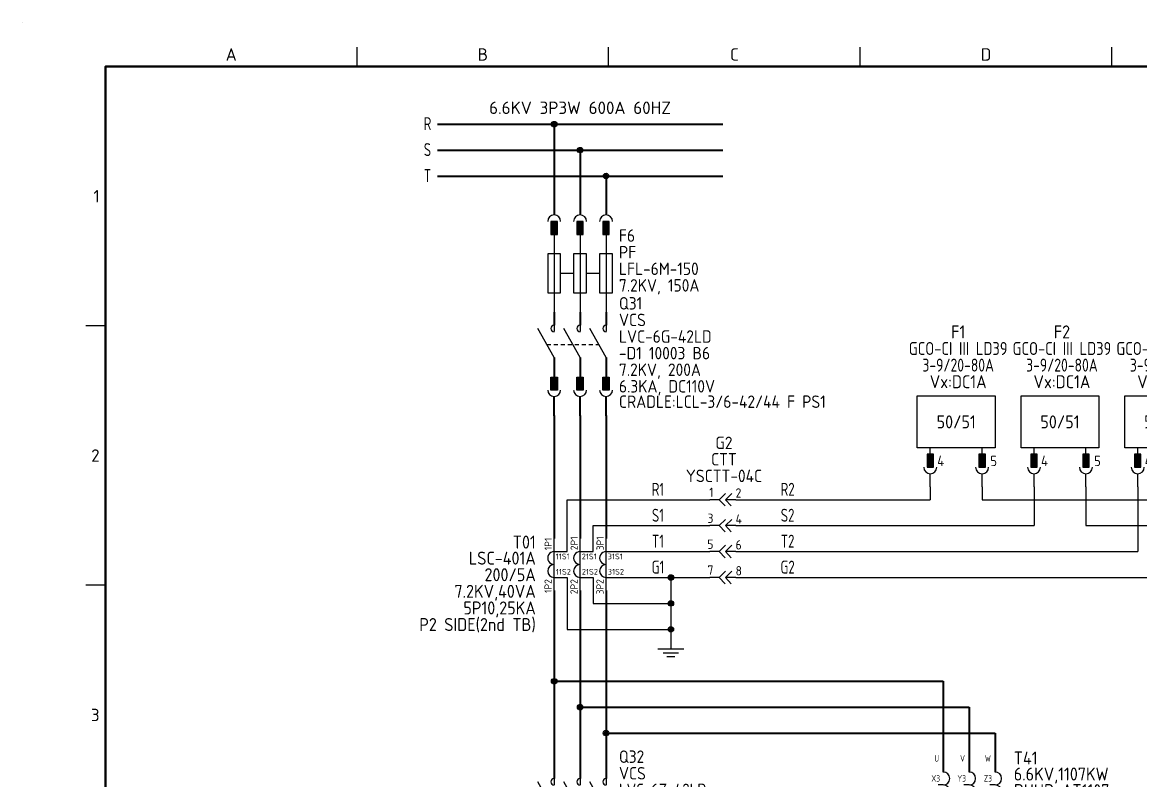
# Model space of a CAD drawing. Header units: millimetres. Extents: x 0 to 556, y 1 to 306.
# Drawn here: x 0 to 215.6, y 145.8 to 292 of the extents above; entities that cross this region are included whole.
import ezdxf
from ezdxf.enums import TextEntityAlignment as Align

# ---------------------------------------------------------------- set-up
doc = ezdxf.new("R2010")
doc.units = ezdxf.units.MM
doc.linetypes.add('ACAD_ISO12W100', pattern=[21, 12, -3, 0, -3, 0, -3])
doc.linetypes.add('JIS_02_0.7', pattern=[1.35, 0.75, -0.6])
doc.layers.add('BUS&POWER CABLE', color=2, linetype='Continuous', lineweight=40)
doc.layers.add('Sheet Out Line', color=2, linetype='Continuous', lineweight=50)
for name, color, linetype in [('LINK', 7, 'Continuous'), ('MISC', 7, 'Continuous'), ('Sheet Line', 3, 'Continuous'), ('Sheet Text', 2, 'Continuous'), ('SYMS', 7, 'Continuous'), ('TAGS', 7, 'Continuous'), ('TERMS', 7, 'Continuous'), ('WIRE(DEFAULT)', 7, 'Continuous'), ('WIREFIXED', 7, 'Continuous')]:
    doc.layers.add(name, color=color, linetype=linetype)
doc.styles.get("Standard").update_dxf_attribs({"font": 'txt.shx', "height": 2.4, "bigfont": 'whgtxt.shx'})
doc.styles.add('WD', font='ISOCP2.shx')
doc.styles.add('WD_IEC', font='ISOCP2.shx', dxfattribs={"width": 1.1, "height": 2.4, "bigfont": 'whgtxt.shx'})

# ---------------------------------------------------------------- blocks, each defined once
blk = doc.blocks.new('VA22_VCST1')
at = {"color": 2, "lineweight": 40}
for p, q in [((-5, 6.25), (-5, 3.75)), ((0, 6.25), (0, 3.75)), ((5, 6.25), (5, 3.75)), ((-5, -2.5), (-5, -6.25)), ((0, -2.5), (0, -6.25)), ((5, -2.5), (5, -6.25))]:
    blk.add_line(p, q, dxfattribs=at)
for p, q in [((-5, -2.5), (-8.12, 3.12)), ((-5, 3.75), (-5, 2.5)), ((0, -2.5), (-3.12, 3.12)), ((0, 3.75), (0, 2.5)), ((5, -2.5), (1.88, 3.12)), ((5, 3.75), (5, 2.5))]:
    blk.add_line(p, q)
at = {"linetype": 'JIS_02_0.7'}
blk.add_line((-6.39, 0), (3.61, 0), dxfattribs=at)
for centre in [(-5, 3.12), (0, 3.12), (5, 3.12)]:
    blk.add_arc(centre, 0.625, 90, 270)
at = {"style": 'WD_IEC'}
for tag, p in [('TAG2', (7.49, 7.96)), ('RATING12', (7.49, 4.76)), ('RATING11', (7.49, 1.56)), ('RATING10', (7.49, -1.64)), ('RATING1', (7.49, -4.84)), ('RATING2', (7.49, -8.04))]:
    blk.add_attdef(tag, text='', height=2.4, dxfattribs=at).set_placement(p, align=Align.MIDDLE_LEFT)
at = {"style": 'WD', "flags": 1}
for tag, p, height in [('X2TERM01', (-5, 6.25), 0.08), ('X2TERM02', (0, 6.25), 0.08), ('X2TERM03', (5, 6.25), 0.08), ('X4LINK', (-6.39, 0), 0.01), ('X1LINK', (3.61, 0), 0.01), ('X8TERM04', (-5, -6.25), 0.08), ('X8TERM05', (0, -6.25), 0.08), ('X8TERM06', (5, -6.25), 0.08)]:
    blk.add_attdef(tag, p, '', height=height, dxfattribs=at)
at = {"style": 'WD_IEC', "flags": 1}
for tag, p in [('INST', (-6.99, -4.03)), ('FAMILY', (-6.9, -6.72)), ('LOC', (-7.02, -5.33)), ('WDTAGALT', (-6.95, -8.07))]:
    blk.add_attdef(tag, text='', height=1, dxfattribs=at).set_placement(p, align=Align.RIGHT)
blk = doc.blocks.new('WDDOT')
for radius in [0.529, 0.33, 0.164]:
    blk.add_circle((0, 0), radius)
blk = doc.blocks.new('HT51_TTM1')
at = {"layer": 'SYMS'}
for p, q in [((-0.7, 0), (-2.5, 0)), ((-0.7, 0), (0.56, 1.2)), ((-0.7, 0), (0.45, -1.2)), ((0.5, 0), (1.76, 1.2)), ((2.5, 0), (0.5, 0)), ((0.5, 0), (1.65, -1.2))]:
    blk.add_line(p, q, dxfattribs=at)
at = {"style": 'WD_IEC'}
for tag, p in [('TAG1', (0.23, 10.96)), ('RATING12', (0.23, 7.79)), ('RATING11', (0.23, 4.59))]:
    blk.add_attdef(tag, text='', height=2.4, dxfattribs=at).set_placement(p, align=Align.MIDDLE_CENTER)
blk.add_attdef('TERM01', text='', height=1.8, dxfattribs=at).set_placement((-1.81, 0.52), align=Align.RIGHT)
blk.add_attdef('TERM02', (2.46, 0.39), '', height=1.8, dxfattribs=at)
at = {"style": 'WD', "flags": 1}
for tag, p in [('X4TERM01', (-2.5, 0)), ('X1TERM02', (2.5, 0))]:
    blk.add_attdef(tag, p, '', height=0.08, dxfattribs=at)
at = {"style": 'WD_IEC', "flags": 1}
for tag, p in [('INST', (-3.15, -3.28)), ('LOC', (-3.18, -4.58)), ('FAMILY', (-3.05, -5.97)), ('MFG', (-2.98, -7.5)), ('CAT', (-3.01, -8.8)), ('ASSYCODE', (-2.88, -10.19)), ('CAT01', (-2.88, -11.59)), ('CAT02', (-2.88, -13.05))]:
    blk.add_attdef(tag, text='', height=1, dxfattribs=at).set_placement(p, align=Align.RIGHT)
blk = doc.blocks.new('HT52_TTM1')
at = {"layer": 'SYMS'}
for p, q in [((-0.7, 0), (-2.5, 0)), ((-0.7, 0), (0.56, 1.2)), ((-0.7, 0), (0.45, -1.2)), ((0.5, 0), (1.76, 1.2)), ((2.5, 0), (0.5, 0)), ((0.5, 0), (1.65, -1.2))]:
    blk.add_line(p, q, dxfattribs=at)
at = {"style": 'WD_IEC', "flags": 1}
for tag, p in [('TAG2', (0.23, 10.96)), ('RATING12', (0.23, 7.79)), ('RATING11', (0.23, 4.59))]:
    blk.add_attdef(tag, text='', height=2.4, dxfattribs=at).set_placement(p, align=Align.MIDDLE_CENTER)
at = {"style": 'WD_IEC'}
blk.add_attdef('TERM01', text='', height=1.8, dxfattribs=at).set_placement((-1.81, 0.52), align=Align.RIGHT)
blk.add_attdef('TERM02', (2.46, 0.39), '', height=1.8, dxfattribs=at)
at = {"style": 'WD', "flags": 1}
for tag, p in [('X4TERM01', (-2.5, 0)), ('X1TERM02', (2.5, 0))]:
    blk.add_attdef(tag, p, '', height=0.08, dxfattribs=at)
at = {"style": 'WD_IEC', "flags": 1}
for tag, p in [('INST', (-3.15, -3.28)), ('LOC', (-3.18, -4.58)), ('FAMILY', (-3.05, -5.97))]:
    blk.add_attdef(tag, text='', height=1, dxfattribs=at).set_placement(p, align=Align.RIGHT)
blk = doc.blocks.new('WD_WNH')
at = {"linetype": 'Continuous', "style": 'WD_IEC', "width": 0.8}
blk.add_attdef('WIRENO', text='', height=2.5, dxfattribs=at).set_placement((0, 0.75), align=Align.CENTER)
at = {"style": 'WD_IEC', "flags": 1}
for tag, p in [('W08USER', (0, 0.375)), ('W04USER', (0, 0.875)), ('W05USER', (0, 0.75)), ('W09USER', (0, 0.25)), ('W03USER', (0, 1)), ('W06USER', (0, 0.625)), ('W07USER', (0, 0.5)), ('W02USER', (0, 1.125)), ('W01USER', (0, 1.25)), ('W10USER', (0, 0.125))]:
    blk.add_attdef(tag, text='', height=0.08, dxfattribs=at).set_placement(p, align=Align.CENTER)
blk = doc.blocks.new('VDA1_CT1')
for p, q in [((0, -5), (0, 5)), ((0, 2.5), (2.5, 2.5)), ((0, -2.5), (2.5, -2.5))]:
    blk.add_line(p, q)
for centre, start, end in [((0, 1.25), 90, 270.1236), ((0, -1.25), 90.1236, 270)]:
    blk.add_arc(centre, 1.25, start, end)
at = {"style": 'WD_IEC', "width": 1.05}
blk.add_attdef('TERM01', text='', height=1.4, rotation=90, dxfattribs=at).set_placement((-0.02, 2.76), align=Align.BOTTOM_LEFT)
at = {"style": 'WD_IEC'}
for tag, p in [('TAG1', (-3.54, 3.07)), ('RATING11', (-3.54, -0.02)), ('RATING1', (-3.54, -3.22)), ('RATING2', (-3.54, -6.42)), ('RATING3', (-3.54, -9.62)), ('RATING4', (-3.54, -12.82))]:
    blk.add_attdef(tag, text='', height=2.5, dxfattribs=at).set_placement(p, align=Align.RIGHT)
at = {"flags": 1}
for tag, p, height, style in [('X2TERM01', (0, 5), 0.08, 'WD'), ('X2TERM03', (2.5, 2.5), 0.08, 'WD'), ('X8TERM04', (2.5, -2.5), 0.08, 'WD'), ('INST', (4.53, -4.65), 1, 'WD_IEC'), ('X8TERM02', (0, -5), 0.08, 'WD'), ('LOC', (4.42, -5.91), 1, 'WD_IEC'), ('FAMILY', (4.43, -7.27), 1, 'WD_IEC'), ('CAT', (4.47, -8.52), 1, 'WD_IEC'), ('ASSYCODE', (4.28, -11.08), 1, 'WD_IEC'), ('MFG', (4.41, -9.77), 1, 'WD_IEC')]:
    blk.add_attdef(tag, p, '', height=height, dxfattribs=dict(at, style=style))
at = {"style": 'WD_IEC'}
for tag, p in [('TERM03', (0.3, 0.67)), ('TERM04', (0.32, -2.28))]:
    blk.add_attdef(tag, text='', height=1.1, dxfattribs=at).set_placement(p, align=Align.BOTTOM_LEFT)
at = {"style": 'WD_IEC', "width": 1.05}
blk.add_attdef('TERM02', text='', height=1.4, rotation=90, dxfattribs=at).set_placement((-0.06, -2.83), align=Align.BOTTOM_RIGHT)
blk = doc.blocks.new('VDA2_CT1')
for p, q in [((0, -5), (0, 5)), ((0, 2.5), (2.5, 2.5)), ((0, -2.5), (2.5, -2.5))]:
    blk.add_line(p, q)
for centre, start, end in [((0, 1.25), 90, 270.1236), ((0, -1.25), 90.1236, 270)]:
    blk.add_arc(centre, 1.25, start, end)
at = {"style": 'WD_IEC', "width": 1.05}
blk.add_attdef('TERM01', text='', height=1.4, rotation=90, dxfattribs=at).set_placement((-0.02, 2.76), align=Align.BOTTOM_LEFT)
at = {"style": 'WD_IEC', "flags": 1}
for tag, p in [('TAG2', (-3.54, 3.07)), ('RATING11', (-3.54, -0.02)), ('RATING1', (-3.54, -3.22)), ('RATING2', (-3.54, -6.42)), ('RATING3', (-3.54, -9.62)), ('RATING4', (-3.54, -12.82))]:
    blk.add_attdef(tag, text='', height=2.5, dxfattribs=at).set_placement(p, align=Align.RIGHT)
at = {"flags": 1}
for tag, p, height, style in [('X2TERM01', (0, 5), 0.08, 'WD'), ('X2TERM03', (2.5, 2.5), 0.08, 'WD'), ('X8TERM04', (2.5, -2.5), 0.08, 'WD'), ('INST', (4.53, -4.65), 1, 'WD_IEC'), ('X8TERM02', (0, -5), 0.08, 'WD'), ('LOC', (4.42, -5.91), 1, 'WD_IEC'), ('FAMILY', (4.43, -7.27), 1, 'WD_IEC'), ('CAT', (4.47, -8.52), 1, 'WD_IEC'), ('ASSYCODE', (4.28, -11.08), 1, 'WD_IEC'), ('MFG', (4.41, -9.77), 1, 'WD_IEC')]:
    blk.add_attdef(tag, p, '', height=height, dxfattribs=dict(at, style=style))
at = {"style": 'WD_IEC'}
for tag, p in [('TERM03', (0.3, 0.67)), ('TERM04', (0.32, -2.28))]:
    blk.add_attdef(tag, text='', height=1.1, dxfattribs=at).set_placement(p, align=Align.BOTTOM_LEFT)
at = {"style": 'WD_IEC', "width": 1.05}
blk.add_attdef('TERM02', text='', height=1.4, rotation=90, dxfattribs=at).set_placement((-0.06, -2.83), align=Align.BOTTOM_RIGHT)
blk = doc.blocks.new('VGND2')
at = {"color": 3}
for p, q in [((0, 0), (0, -1.25)), ((-2.5, -1.25), (2.5, -1.25)), ((-1.5, -2), (1.5, -2)), ((-0.75, -2.75), (0.75, -2.75))]:
    blk.add_line(p, q, dxfattribs=at)
at = {"style": 'WD_IEC'}
for tag, p in [('INST', (-4.14, 0.1)), ('LOC', (-4.14, -3.4))]:
    blk.add_attdef(tag, text='', height=2.5, dxfattribs=at).set_placement(p, align=Align.RIGHT)
at = {"style": 'WD_IEC', "flags": 1}
blk.add_attdef('X2TERM01', (0, 0), '', height=0.32, dxfattribs=at)
at = {"color": 3, "style": 'WD_IEC', "flags": 1}
blk.add_attdef('TAG1', text='', height=2.4, dxfattribs=at).set_placement((-2.47, -6.6), align=Align.RIGHT)
blk = doc.blocks.new('LSSA3')
blk.add_circle((0, 292), 0.01)
at = {"layer": 'Sheet Line'}
for p, q in [((64.5, 283.5), (64.5, 287.25)), ((113, 283.5), (113, 287.25)), ((161.5, 283.5), (161.5, 287.25)), ((210, 283.5), (210, 287.25)), ((16, 233.5), (12.25, 233.5)), ((16, 183.5), (12.25, 183.5))]:
    blk.add_line(p, q, dxfattribs=at)
at = {"layer": 'Sheet Out Line'}
blk.add_lwpolyline([(16, 6.5), (404, 6.5), (404, 283.5), (16, 283.5)], close=True, dxfattribs=at)
at = {"style": 'WD_IEC', "width": 1.1}
for tag, height, p in [('DESC4', 2.4, (57.5, 39.5)), ('CUSTOMERS31', 3.8, (219, 38)), ('TITLE1', 3.6, (333, 37.5)), ('CUSTOMERS21', 3.8, (219, 35.25)), ('DESC3', 2.4, (57.5, 33.5)), ('CUSTOMERS32', 3.8, (219, 32.5)), ('TITLE2', 3.6, (333, 32.5)), ('CUSTOMERS22', 3.8, (219, 29.75)), ('RN', 3.5, (398, 28.75)), ('DESC2', 2.4, (57.5, 27.5)), ('CUSTOMERS33', 3.8, (219, 27)), ('TITLE3', 3.6, (333, 27.5)), ('DESC1', 2.4, (57.5, 21.5)), ('FILE', 2.4, (314, 18.5)), ('WORKNO', 3.5, (365.5, 18.5)), ('DESC0', 2.4, (57.5, 15.5)), ('SHN', 2.4, (395, 12)), ('TSH', 2.4, (401, 9))]:
    blk.add_attdef(tag, text='', height=height, dxfattribs=at).set_placement(p, align=Align.MIDDLE_CENTER)
at = {"style": 'WD_IEC'}
for tag, p in [('DATE4', (96.5, 39.5)), ('DRWN4', (111.5, 39.5)), ('DSGN4', (126.5, 39.5)), ('CHKD4', (141.5, 39.5)), ('APPD4', (156.5, 39.5)), ('DATE3', (96.5, 33.5)), ('DRWN3', (111.5, 33.5)), ('DSGN3', (126.5, 33.5)), ('CHKD3', (141.5, 33.5)), ('APPD3', (156.5, 33.5)), ('DATE2', (96.5, 27.5)), ('DRWN2', (111.5, 27.5)), ('DSGN2', (126.5, 27.5)), ('CHKD2', (141.5, 27.5)), ('APPD2', (156.5, 27.5)), ('DATE1', (96.5, 21.5)), ('DRWN1', (111.5, 21.5)), ('DSGN1', (126.5, 21.5)), ('CHKD1', (141.5, 21.5)), ('APPD1', (156.5, 21.5)), ('DATE0', (96.5, 15.5)), ('DRWN0', (111.5, 15.5)), ('DSGN0', (126.5, 15.5)), ('CHKD0', (141.5, 15.5)), ('APPD0', (156.5, 15.5))]:
    blk.add_attdef(tag, text='', height=2.4, dxfattribs=at).set_placement(p, align=Align.MIDDLE_CENTER)
at = {"style": 'WD_IEC', "width": 1.1}
for tag, p in [('DWG1ST', (345, 10.5)), ('DWGNO', (373.49, 10.5))]:
    blk.add_attdef(tag, text='', height=3.5, dxfattribs=at).set_placement(p, align=Align.MIDDLE_LEFT)
at = {"style": 'WD_IEC', "width": 1.1, "flags": 9}
blk.add_attdef('WD_TB', (0, 0), '', height=2.4, dxfattribs=at)
at = {"layer": 'Sheet Text', "style": 'WD_IEC', "width": 1.1}
for s, p in [('A', (40.25, 284.62)), ('B', (88.75, 284.62)), ('C', (137.25, 284.62)), ('D', (185.75, 284.62))]:
    blk.add_text(s, height=2.4, dxfattribs=at).set_placement(p, align=Align.CENTER)
for s, p in [('1', (14.88, 258.5)), ('2', (14.88, 208.5)), ('3', (14.88, 158.5))]:
    blk.add_text(s, height=2.4, dxfattribs=at).set_placement(p, align=Align.MIDDLE_RIGHT)
blk = doc.blocks.new('VA21_VCSPF1')
blk.add_line((0, 13.75), (0, -1.25))
blk.add_lwpolyline([(-1.25, 10), (-1.25, 2.5), (1.25, 2.5), (1.25, 10)], close=True)
at = {"flags": 1}
for tag, p, height, style in [('X2TERM01', (0, 13.75), 0.08, 'WD'), ('X4LINK', (-1.25, 6.25), 0.32, 'WD_IEC'), ('X1LINK', (1.25, 6.25), 0.32, 'WD_IEC'), ('X8TERM02', (0, -1.25), 0.08, 'WD')]:
    blk.add_attdef(tag, p, '', height=height, dxfattribs=dict(at, style=style))
at = {"style": 'WD_IEC'}
for tag, p in [('TAG1', (2.49, 13.52)), ('RATING12', (2.49, 10.32)), ('RATING11', (2.49, 7.12)), ('RATING1', (2.49, 3.92))]:
    blk.add_attdef(tag, text='', height=2.4, dxfattribs=at).set_placement(p, align=Align.MIDDLE_LEFT)
at = {"style": 'WD_IEC', "flags": 1}
for tag, p in [('INST', (-2.72, 3.2)), ('LOC', (-2.72, 1.9)), ('FAMILY', (-2.72, 0.6)), ('MFG', (-2.72, -0.7)), ('ASSYCODE', (-2.72, -2)), ('WDTAGALT', (-2.72, -3.3)), ('CAT', (-2.72, -4.55))]:
    blk.add_attdef(tag, text='', height=1, dxfattribs=at).set_placement(p, align=Align.RIGHT)
blk = doc.blocks.new('VA22_VCSPF1')
blk.add_line((0, 13.75), (0, -1.25))
blk.add_lwpolyline([(-1.25, 10), (-1.25, 2.5), (1.25, 2.5), (1.25, 10)], close=True)
at = {"flags": 1}
for tag, p, height, style in [('X2TERM01', (0, 13.75), 0.08, 'WD'), ('X4LINK', (-1.25, 6.25), 0.32, 'WD_IEC'), ('X1LINK', (1.25, 6.25), 0.32, 'WD_IEC'), ('X8TERM02', (0, -1.25), 0.08, 'WD')]:
    blk.add_attdef(tag, p, '', height=height, dxfattribs=dict(at, style=style))
at = {"style": 'WD_IEC', "flags": 1}
for tag, p in [('TAG2', (2.49, 13.52)), ('RATING12', (2.49, 10.32)), ('RATING11', (2.49, 7.12)), ('RATING1', (2.49, 3.92))]:
    blk.add_attdef(tag, text='', height=2.4, dxfattribs=at).set_placement(p, align=Align.MIDDLE_LEFT)
for tag, p in [('INST', (-2.72, 3.2)), ('LOC', (-2.72, 1.9)), ('FAMILY', (-2.72, 0.6)), ('MFG', (-2.72, -0.7)), ('ASSYCODE', (-2.72, -2)), ('WDTAGALT', (-2.72, -3.3)), ('CAT', (-2.72, -4.55))]:
    blk.add_attdef(tag, text='', height=1, dxfattribs=at).set_placement(p, align=Align.RIGHT)
blk = doc.blocks.new('VA21_CRADLE2')
at = {"color": 2, "lineweight": 40}
for p, q in [((-5, 21.25), (-5, 17.5)), ((0, 21.25), (0, 17.5)), ((5, 21.25), (5, 17.5)), ((-5, -21.25), (-5, -17.5)), ((0, -21.25), (0, -17.5)), ((5, -21.25), (5, -17.5))]:
    blk.add_line(p, q, dxfattribs=at)
for points in [[(-4.38, 16.25), (-5.62, 16.25), (-5.62, 13.75), (-4.38, 13.75)], [(0.62, 16.25), (-0.62, 16.25), (-0.62, 13.75), (0.62, 13.75)], [(5.62, 16.25), (4.38, 16.25), (4.38, 13.75), (5.62, 13.75)], [(-4.38, -16.25), (-5.62, -16.25), (-5.62, -13.75), (-4.38, -13.75)], [(0.62, -16.25), (-0.62, -16.25), (-0.62, -13.75), (0.62, -13.75)], [(5.62, -16.25), (4.38, -16.25), (4.38, -13.75), (5.62, -13.75)]]:
    blk.add_lwpolyline(points, close=True)
for centre, start, end in [((-5, 16.25), 0, 180), ((0, 16.25), 0, 180), ((5, 16.25), 0, 180), ((-5, -16.25), 180, 0), ((0, -16.25), 180, 0), ((5, -16.25), 180, 0)]:
    blk.add_arc(centre, 1.25, start, end)
for points in [[(-4.38, 13.75), (-4.38, 16.25), (-5.62, 13.75), (-5.62, 16.25)], [(0.62, 13.75), (0.62, 16.25), (-0.62, 13.75), (-0.62, 16.25)], [(5.62, 13.75), (5.62, 16.25), (4.38, 13.75), (4.38, 16.25)], [(-4.38, -13.75), (-4.38, -16.25), (-5.62, -13.75), (-5.62, -16.25)], [(0.62, -13.75), (0.62, -16.25), (-0.62, -13.75), (-0.62, -16.25)], [(5.62, -13.75), (5.62, -16.25), (4.38, -13.75), (4.38, -16.25)]]:
    blk.add_solid(points)
at = {"style": 'WD', "flags": 1}
for tag, p in [('X2TERM01', (-5, 21.25)), ('X2TERM02', (0, 21.25)), ('X2TERM03', (5, 21.25)), ('X8TERM04', (-5, -21.25)), ('X8TERM05', (0, -21.25)), ('X8TERM06', (5, -21.25))]:
    blk.add_attdef(tag, p, '', height=0.08, dxfattribs=at)
at = {"style": 'WD_IEC', "flags": 1}
for tag, p in [('INST', (-7.37, -18.1)), ('LOC', (-7.4, -19.4)), ('FAMILY', (-7.27, -20.79)), ('MFG', (-7.27, -22.22)), ('CAT', (-7.27, -23.54)), ('WDTAGALT', (-7.27, -26.26)), ('ASSYCODE', (-7.27, -24.87))]:
    blk.add_attdef(tag, text='', height=1, dxfattribs=at).set_placement(p, align=Align.RIGHT)
at = {"style": 'WD_IEC'}
blk.add_attdef('RATING11', text='', height=2.4, dxfattribs=at).set_placement((7.49, -18.5), align=Align.MIDDLE_LEFT)
at = {"style": 'WD_IEC', "flags": 1}
blk.add_attdef('TAG1', text='', height=2.4, dxfattribs=at).set_placement((7.49, -21.54), align=Align.MIDDLE_LEFT)
blk = doc.blocks.new('VD61_AUTOTRT1')
at = {"color": 2, "lineweight": 40}
for p, q in [((-5, 10), (-5, 5)), ((0, 10), (0, 5)), ((5, 10), (5, 5)), ((-5, -5), (-5, -10)), ((0, -5), (0, -10)), ((5, -5), (5, -10))]:
    blk.add_line(p, q, dxfattribs=at)
for p, q in [((-5, 2.5), (-6, 2.5)), ((0, 2.5), (-1, 2.5)), ((5, 2.5), (4, 2.5)), ((-5, 0), (-6, 0)), ((0, 0), (-1, 0)), ((5, 0), (4, 0)), ((-5, -2.5), (-6, -2.5)), ((0, -2.5), (-1, -2.5)), ((5, -2.5), (4, -2.5))]:
    blk.add_line(p, q)
for centre in [(-5, 3.75), (0, 3.75), (5, 3.75), (-5, 1.25), (0, 1.25), (5, 1.25), (-5, -1.25), (0, -1.25), (5, -1.25), (-5, -3.75), (0, -3.75), (5, -3.75)]:
    blk.add_arc(centre, 1.25, 270, 90)
at = {"style": 'WD_IEC', "flags": 1}
for tag, p in [('INST', (8.94, 10.62)), ('LOC', (8.98, 9.45))]:
    blk.add_attdef(tag, p, '', height=1, dxfattribs=at)
at = {"flags": 1}
for tag, p in [('X2TERM01', (-5, 10)), ('X2TERM06', (0, 10)), ('X2TERM11', (5, 10)), ('X4TERM02', (-6, 2.5)), ('X4TERM07', (-1, 2.5)), ('X4TERM12', (4, 2.5)), ('X4TERM03', (-6, 0)), ('X4TERM08', (-1, 0)), ('X4TERM13', (4, 0)), ('X4TERM04', (-6, -2.5)), ('X4TERM09', (-1, -2.5)), ('X4TERM14', (4, -2.5)), ('X8TERM05', (-5, -10)), ('X8TERM10', (0, -10)), ('X8TERM15', (5, -10))]:
    blk.add_attdef(tag, p, '', height=0.08, dxfattribs=at)
at = {"style": 'WD_IEC'}
for tag, p in [('TAG1', (8.6, 6.45)), ('RATING1', (8.6, 3.36)), ('RATING11', (8.6, 0.16)), ('RATING2', (8.6, -3.04)), ('RATING3', (8.6, -6.24)), ('RATING4', (8.6, -9.44)), ('DESC1', (8.6, -12.64))]:
    blk.add_attdef(tag, p, '', height=2.5, dxfattribs=at)
at = {"style": 'WD_IEC', "width": 0.75}
for tag, p in [('TERM01', (-5.81, 7)), ('TERM06', (-0.81, 7)), ('TERM11', (4.19, 7)), ('TERM02', (-5.61, 3.15)), ('TERM07', (-0.61, 3.15)), ('TERM12', (4.39, 3.15)), ('TERM03', (-5.61, 0.65)), ('TERM08', (-0.61, 0.65)), ('TERM13', (4.39, 0.65)), ('TERM04', (-5.61, -1.85)), ('TERM09', (-0.61, -1.85)), ('TERM14', (4.39, -1.85)), ('TERM05', (-5.61, -7.82)), ('TERM10', (-0.61, -7.82)), ('TERM15', (4.39, -7.82))]:
    blk.add_attdef(tag, text='', height=1.25, dxfattribs=at).set_placement(p, align=Align.RIGHT)
at = {"style": 'WD_IEC', "flags": 1}
for tag, p in [('FAMILY', (-6.92, -10.38)), ('MFG', (-6.87, -13.16)), ('CAT', (-6.92, -11.88)), ('ASSYCODE', (-6.87, -14.53))]:
    blk.add_attdef(tag, text='', height=1, dxfattribs=at).set_placement(p, align=Align.RIGHT)
blk = doc.blocks.new('VG21_OCR1')
for p, q in [((-5, -6.25), (-5, -5)), ((5, -6.25), (5, -5)), ((-5, -12.5), (-5, -10)), ((5, -12.5), (5, -10))]:
    blk.add_line(p, q)
for points in [[(-7.5, 5), (7.5, 5), (7.5, -5), (-7.5, -5)], [(-5.62, -8.75), (-4.38, -8.75), (-4.38, -6.25), (-5.62, -6.25)], [(4.38, -8.75), (5.62, -8.75), (5.62, -6.25), (4.38, -6.25)]]:
    blk.add_lwpolyline(points, close=True)
for centre in [(-5, -8.75), (5, -8.75)]:
    blk.add_arc(centre, 1.25, 180, 0)
for points in [[(-5.62, -6.25), (-5.62, -8.75), (-4.38, -6.25), (-4.38, -8.75)], [(4.38, -6.25), (4.38, -8.75), (5.62, -6.25), (5.62, -8.75)]]:
    blk.add_solid(points)
at = {"style": 'WD'}
for tag, p in [('TAG1', (0.37, 15.34)), ('RATING11', (0.37, 12.14)), ('RATING1', (0.37, 8.94)), ('RATING2', (0.37, 5.74))]:
    blk.add_attdef(tag, text='', height=2.5, dxfattribs=at).set_placement(p, align=Align.BOTTOM_CENTER)
at = {"style": 'WD', "flags": 1}
for tag, p in [('INST', (-10.31, 1.22)), ('LOC', (-10.35, -0.14)), ('FAMILY', (-10.23, -2.87)), ('CAT', (-10.33, -1.49)), ('MFG', (-10.29, -4.28)), ('ASSYCODE', (-10.35, -5.64))]:
    blk.add_attdef(tag, text='', height=1, dxfattribs=at).set_placement(p, align=Align.RIGHT)
at = {"style": 'WD'}
blk.add_attdef('RATING12', text='', height=2.5, dxfattribs=at).set_placement((0, 0), align=Align.MIDDLE_CENTER)
at = {"linetype": 'Continuous', "style": 'WD'}
for tag, p in [('TERM01', (-3.66, -8.5)), ('TERM02', (6.57, -8.54))]:
    blk.add_attdef(tag, p, '', height=2, dxfattribs=at)
at = {"style": 'WD', "flags": 1}
for tag, p in [('X8TERM01', (-5, -12.5)), ('X8TERM02', (5, -12.5))]:
    blk.add_attdef(tag, p, '', height=0.32, dxfattribs=at)

msp = doc.modelspace()

# ---------------------------------------------------------------- linework, layer by layer
at = {"layer": 'BUS&POWER CABLE'}
for p, q in [((80, 272.39), (135, 272.39)), ((102.5, 272.39), (102.5, 258.64)), ((80, 267.39), (135, 267.39)), ((107.5, 267.39), (107.5, 258.64)), ((80, 262.39), (135, 262.39)), ((112.5, 262.39), (112.5, 258.64)), ((102.5, 236.14), (102.5, 236.14)), ((107.5, 236.14), (107.5, 236.14)), ((112.5, 236.14), (112.5, 236.14)), ((102.5, 216.25), (102.5, 192.5)), ((107.5, 216.25), (107.5, 192.5)), ((112.5, 216.25), (112.5, 192.5)), ((102.5, 182.5), (102.5, 165)), ((107.5, 182.5), (107.5, 160)), ((112.5, 182.5), (112.5, 155)), ((102.5, 165), (177.5, 165)), ((102.5, 165), (102.5, 148.75)), ((177.5, 165), (177.5, 152.5)), ((107.5, 160), (182.5, 160)), ((107.5, 160), (107.5, 148.75)), ((182.5, 160), (182.5, 152.5)), ((112.5, 155), (187.5, 155)), ((112.5, 155), (112.5, 148.75)), ((187.5, 155), (187.5, 152.5)), ((182.5, 152.5), (182.5, 152.5)), ((187.5, 152.5), (187.5, 152.5))]:
    msp.add_line(p, q, dxfattribs=at)
at = {"layer": 'LINK'}
for points in [[(103.75, 243.64), (106.25, 243.64)], [(108.75, 243.64), (111.25, 243.64)]]:
    msp.add_lwpolyline(points, dxfattribs=at)
at = {"layer": 'WIRE(DEFAULT)', "linetype": 'Continuous'}
for p, q in [((175, 202.5), (175, 200)), ((185, 202.5), (185, 200)), ((195, 202.5), (195, 195)), ((205, 202.5), (205, 195)), ((215, 202.5), (215, 190)), ((137.5, 200), (175, 200)), ((137.5, 195), (195, 195)), ((137.5, 190), (215, 190))]:
    msp.add_line(p, q, dxfattribs=at)
at = {"layer": 'WIRE(DEFAULT)'}
for p, q in [((105, 190), (105, 200)), ((105, 200), (132.5, 200)), ((185, 200), (247.5, 200)), ((110, 190), (110, 195)), ((110, 195), (132.5, 195)), ((205, 195), (307.5, 195)), ((115, 190), (115, 190)), ((115, 190), (132.5, 190)), ((105, 185), (105, 175)), ((110, 185), (110, 180)), ((115, 185), (115, 185)), ((115, 185), (132.5, 185)), ((125, 185), (125, 172.5)), ((137.5, 185), (332.5, 185)), ((110, 180), (125, 180)), ((105, 175), (125, 175))]:
    msp.add_line(p, q, dxfattribs=at)

# ---------------------------------------------------------------- block references
at = {"layer": 'SYMS'}
for name, p in [('LSSA3', (0, 0)), ('WDDOT', (102.5, 272.39)), ('WDDOT', (107.5, 267.39)), ('WDDOT', (112.5, 262.39)), ('VA22_VCSPF1', (102.5, 237.39)), ('VA22_VCSPF1', (107.5, 237.39)), ('WDDOT', (125, 185)), ('WDDOT', (125, 180)), ('WDDOT', (125, 175)), ('VGND2', (125, 172.5)), ('WDDOT', (102.5, 165)), ('WDDOT', (107.5, 160)), ('WDDOT', (112.5, 155))]:
    msp.add_blockref(name, p, dxfattribs=at)
ref = msp.add_blockref('VA21_CRADLE2', (107.5, 237.39), dxfattribs=at)
ref.add_attrib('RATING11', 'CRADLE:LCL-3/6-42/44 F PS1', dxfattribs={"layer": 'MISC', "height": 2.4, "style": 'WD_IEC'}).set_placement((114.99, 218.89), align=Align.MIDDLE_LEFT)
ref = msp.add_blockref('VA21_VCSPF1', (112.5, 237.39), dxfattribs=at)
ref.add_attrib('RATING1', '7.2KV, 150A', dxfattribs={"layer": 'MISC', "height": 2.4, "style": 'WD_IEC'}).set_placement((114.99, 241.31), align=Align.MIDDLE_LEFT)
ref.add_attrib('RATING11', 'LFL-6M-150', dxfattribs={"layer": 'MISC', "height": 2.4, "style": 'WD_IEC'}).set_placement((114.99, 244.51), align=Align.MIDDLE_LEFT)
ref.add_attrib('RATING12', 'PF', dxfattribs={"layer": 'MISC', "height": 2.4, "style": 'WD_IEC'}).set_placement((114.99, 247.71), align=Align.MIDDLE_LEFT)
ref.add_attrib('TAG1', 'F6', dxfattribs={"layer": 'TAGS', "height": 2.4, "style": 'WD_IEC'}).set_placement((114.99, 250.91), align=Align.MIDDLE_LEFT)
ref = msp.add_blockref('VA22_VCST1', (107.5, 229.89), dxfattribs=at)
ref.add_attrib('RATING2', '6.3KA, DC110V', dxfattribs={"layer": 'MISC', "height": 2.4, "style": 'WD_IEC'}).set_placement((114.99, 221.85), align=Align.MIDDLE_LEFT)
ref.add_attrib('RATING1', '7.2KV, 200A', dxfattribs={"layer": 'MISC', "height": 2.4, "style": 'WD_IEC'}).set_placement((114.99, 225.05), align=Align.MIDDLE_LEFT)
ref.add_attrib('RATING10', '-D1 10003 B6', dxfattribs={"layer": 'MISC', "height": 2.4, "style": 'WD_IEC'}).set_placement((114.99, 228.25), align=Align.MIDDLE_LEFT)
ref.add_attrib('RATING11', 'LVC-6G-42LD', dxfattribs={"layer": 'MISC', "height": 2.4, "style": 'WD_IEC'}).set_placement((114.99, 231.45), align=Align.MIDDLE_LEFT)
ref.add_attrib('RATING12', 'VCS', dxfattribs={"layer": 'MISC', "height": 2.4, "style": 'WD_IEC'}).set_placement((114.99, 234.65), align=Align.MIDDLE_LEFT)
ref.add_attrib('TAG2', 'Q31', dxfattribs={"layer": 'TAGS', "height": 2.4, "style": 'WD_IEC'}).set_placement((114.99, 237.85), align=Align.MIDDLE_LEFT)
at = {"layer": 'SYMS', "linetype": 'Continuous'}
ref = msp.add_blockref('VG21_OCR1', (180, 215), dxfattribs=at)
ref.add_attrib('TERM02', '5', (186.57, 206.46), dxfattribs={"layer": 'TERMS', "linetype": 'Continuous', "height": 2, "style": 'WD'})
ref.add_attrib('TERM01', '4', (176.35, 206.5), dxfattribs={"layer": 'TERMS', "linetype": 'Continuous', "height": 2, "style": 'WD'})
ref.add_attrib('RATING12', '50/51', dxfattribs={"layer": 'MISC', "height": 2.5, "style": 'WD'}).set_placement((180, 215), align=Align.MIDDLE_CENTER)
ref.add_attrib('RATING2', 'Vx:DC1A', dxfattribs={"layer": 'MISC', "height": 2.5, "style": 'WD'}).set_placement((180.38, 220.74), align=Align.BOTTOM_CENTER)
ref.add_attrib('RATING1', '3-9/20-80A', dxfattribs={"layer": 'MISC', "height": 2.5, "style": 'WD', "width": 0.85}).set_placement((180.38, 223.94), align=Align.BOTTOM_CENTER)
ref.add_attrib('RATING11', 'GCO-CI III LD39', dxfattribs={"layer": 'MISC', "height": 2.5, "style": 'WD', "width": 0.9}).set_placement((180.38, 227.14), align=Align.BOTTOM_CENTER)
ref.add_attrib('TAG1', 'F1', dxfattribs={"layer": 'TAGS', "height": 2.5, "style": 'WD'}).set_placement((180.38, 230.34), align=Align.BOTTOM_CENTER)
ref = msp.add_blockref('VG21_OCR1', (200, 215), dxfattribs=at)
ref.add_attrib('TERM02', '5', (206.57, 206.46), dxfattribs={"layer": 'TERMS', "linetype": 'Continuous', "height": 2, "style": 'WD'})
ref.add_attrib('TERM01', '4', (196.35, 206.5), dxfattribs={"layer": 'TERMS', "linetype": 'Continuous', "height": 2, "style": 'WD'})
ref.add_attrib('RATING12', '50/51', dxfattribs={"layer": 'MISC', "height": 2.5, "style": 'WD'}).set_placement((200, 215), align=Align.MIDDLE_CENTER)
ref.add_attrib('RATING2', 'Vx:DC1A', dxfattribs={"layer": 'MISC', "height": 2.5, "style": 'WD'}).set_placement((200.38, 220.74), align=Align.BOTTOM_CENTER)
ref.add_attrib('RATING1', '3-9/20-80A', dxfattribs={"layer": 'MISC', "height": 2.5, "style": 'WD', "width": 0.85}).set_placement((200.38, 223.94), align=Align.BOTTOM_CENTER)
ref.add_attrib('RATING11', 'GCO-CI III LD39', dxfattribs={"layer": 'MISC', "height": 2.5, "style": 'WD', "width": 0.9}).set_placement((200.38, 227.14), align=Align.BOTTOM_CENTER)
ref.add_attrib('TAG1', 'F2', dxfattribs={"layer": 'TAGS', "height": 2.5, "style": 'WD'}).set_placement((200.38, 230.34), align=Align.BOTTOM_CENTER)
ref = msp.add_blockref('VG21_OCR1', (220, 215), dxfattribs=at)
ref.add_attrib('TERM02', '5', (226.57, 206.46), dxfattribs={"layer": 'TERMS', "linetype": 'Continuous', "height": 2, "style": 'WD'})
ref.add_attrib('TERM01', '4', (216.35, 206.5), dxfattribs={"layer": 'TERMS', "linetype": 'Continuous', "height": 2, "style": 'WD'})
ref.add_attrib('RATING12', '50/51', dxfattribs={"layer": 'MISC', "height": 2.5, "style": 'WD'}).set_placement((220, 215), align=Align.MIDDLE_CENTER)
ref.add_attrib('RATING2', 'Vx:DC1A', dxfattribs={"layer": 'MISC', "height": 2.5, "style": 'WD'}).set_placement((220.38, 220.74), align=Align.BOTTOM_CENTER)
ref.add_attrib('RATING1', '3-9/20-80A', dxfattribs={"layer": 'MISC', "height": 2.5, "style": 'WD', "width": 0.85}).set_placement((220.38, 223.94), align=Align.BOTTOM_CENTER)
ref.add_attrib('RATING11', 'GCO-CI III LD39', dxfattribs={"layer": 'MISC', "height": 2.5, "style": 'WD', "width": 0.9}).set_placement((220.38, 227.14), align=Align.BOTTOM_CENTER)
ref.add_attrib('TAG1', 'F3', dxfattribs={"layer": 'TAGS', "height": 2.5, "style": 'WD'}).set_placement((220.38, 230.34), align=Align.BOTTOM_CENTER)
ref = msp.add_blockref('HT51_TTM1', (135, 200), dxfattribs=at)
ref.add_attrib('RATING11', 'YSCTT-04C', dxfattribs={"layer": 'MISC', "height": 2.4, "style": 'WD_IEC'}).set_placement((135.23, 204.59), align=Align.MIDDLE_CENTER)
ref.add_attrib('TAG1', 'G2', dxfattribs={"layer": 'TAGS', "height": 2.4, "style": 'WD_IEC'}).set_placement((135.23, 210.96), align=Align.MIDDLE_CENTER)
ref.add_attrib('TERM02', '2', (137.47, 200.39), dxfattribs={"layer": 'TERMS', "height": 1.8, "style": 'WD_IEC'})
ref.add_attrib('TERM01', '1', dxfattribs={"layer": 'TERMS', "height": 1.8, "style": 'WD_IEC'}).set_placement((133.2, 200.52), align=Align.RIGHT)
ref.add_attrib('RATING12', 'CTT', dxfattribs={"layer": 'MISC', "height": 2.4, "style": 'WD_IEC'}).set_placement((135.23, 207.79), align=Align.MIDDLE_CENTER)
ref = msp.add_blockref('HT52_TTM1', (135, 195), dxfattribs=at)
ref.add_attrib('TERM02', '4', (137.47, 195.39), dxfattribs={"layer": 'TERMS', "height": 1.8, "style": 'WD_IEC'})
ref.add_attrib('TERM01', '3', dxfattribs={"layer": 'TERMS', "height": 1.8, "style": 'WD_IEC'}).set_placement((133.2, 195.52), align=Align.RIGHT)
at = {"layer": 'SYMS'}
ref = msp.add_blockref('VDA1_CT1', (102.5, 187.5), dxfattribs=at)
ref.add_attrib('TERM04', '11S2', dxfattribs={"layer": 'TERMS', "height": 1.1, "style": 'WD_IEC'}).set_placement((102.83, 185.22), align=Align.BOTTOM_LEFT)
ref.add_attrib('TERM03', '11S1', dxfattribs={"layer": 'TERMS', "height": 1.1, "style": 'WD_IEC'}).set_placement((102.81, 188.17), align=Align.BOTTOM_LEFT)
ref.add_attrib('TERM02', '1P2', dxfattribs={"layer": 'TERMS', "height": 1.4, "rotation": 90, "style": 'WD_IEC', "width": 1.05}).set_placement((102.45, 184.67), align=Align.BOTTOM_RIGHT)
ref.add_attrib('TERM01', '1P1', dxfattribs={"layer": 'TERMS', "height": 1.4, "rotation": 90, "style": 'WD_IEC', "width": 1.05}).set_placement((102.48, 190.26), align=Align.BOTTOM_LEFT)
ref.add_attrib('RATING4', 'P2 SIDE(2nd TB)', dxfattribs={"layer": 'MISC', "height": 2.5, "style": 'WD_IEC'}).set_placement((98.96, 174.68), align=Align.RIGHT)
ref.add_attrib('RATING3', '5P10,25KA', dxfattribs={"layer": 'MISC', "height": 2.5, "style": 'WD_IEC'}).set_placement((98.96, 177.88), align=Align.RIGHT)
ref.add_attrib('RATING2', '7.2KV,40VA', dxfattribs={"layer": 'MISC', "height": 2.5, "style": 'WD_IEC'}).set_placement((98.96, 181.08), align=Align.RIGHT)
ref.add_attrib('RATING1', '200/5A', dxfattribs={"layer": 'MISC', "height": 2.5, "style": 'WD_IEC'}).set_placement((98.96, 184.28), align=Align.RIGHT)
ref.add_attrib('RATING11', 'LSC-401A', dxfattribs={"layer": 'MISC', "height": 2.5, "style": 'WD_IEC'}).set_placement((98.96, 187.48), align=Align.RIGHT)
ref.add_attrib('TAG1', 'T01', dxfattribs={"layer": 'TAGS', "height": 2.5, "style": 'WD_IEC'}).set_placement((98.96, 190.57), align=Align.RIGHT)
ref = msp.add_blockref('VDA2_CT1', (107.5, 187.5), dxfattribs=at)
ref.add_attrib('TERM04', '21S2', dxfattribs={"layer": 'TERMS', "height": 1.1, "style": 'WD_IEC'}).set_placement((107.83, 185.22), align=Align.BOTTOM_LEFT)
ref.add_attrib('TERM03', '21S1', dxfattribs={"layer": 'TERMS', "height": 1.1, "style": 'WD_IEC'}).set_placement((107.81, 188.17), align=Align.BOTTOM_LEFT)
ref.add_attrib('TERM02', '2P2', dxfattribs={"layer": 'TERMS', "height": 1.4, "rotation": 90, "style": 'WD_IEC', "width": 1.05}).set_placement((107.45, 184.67), align=Align.BOTTOM_RIGHT)
ref.add_attrib('TERM01', '2P1', dxfattribs={"layer": 'TERMS', "height": 1.4, "rotation": 90, "style": 'WD_IEC', "width": 1.05}).set_placement((107.48, 190.26), align=Align.BOTTOM_LEFT)
ref = msp.add_blockref('VDA2_CT1', (112.5, 187.5), dxfattribs=at)
ref.add_attrib('TERM04', '31S2', dxfattribs={"layer": 'TERMS', "height": 1.1, "style": 'WD_IEC'}).set_placement((112.83, 185.22), align=Align.BOTTOM_LEFT)
ref.add_attrib('TERM03', '31S1', dxfattribs={"layer": 'TERMS', "height": 1.1, "style": 'WD_IEC'}).set_placement((112.81, 188.17), align=Align.BOTTOM_LEFT)
ref.add_attrib('TERM02', '3P2', dxfattribs={"layer": 'TERMS', "height": 1.4, "rotation": 90, "style": 'WD_IEC', "width": 1.05}).set_placement((112.45, 184.67), align=Align.BOTTOM_RIGHT)
ref.add_attrib('TERM01', '3P1', dxfattribs={"layer": 'TERMS', "height": 1.4, "rotation": 90, "style": 'WD_IEC', "width": 1.05}).set_placement((112.48, 190.26), align=Align.BOTTOM_LEFT)
at = {"layer": 'SYMS', "linetype": 'Continuous'}
ref = msp.add_blockref('HT52_TTM1', (135, 190), dxfattribs=at)
ref.add_attrib('TERM02', '6', (137.47, 190.39), dxfattribs={"layer": 'TERMS', "height": 1.8, "style": 'WD_IEC'})
ref.add_attrib('TERM01', '5', dxfattribs={"layer": 'TERMS', "height": 1.8, "style": 'WD_IEC'}).set_placement((133.2, 190.52), align=Align.RIGHT)
ref = msp.add_blockref('HT52_TTM1', (135, 185), dxfattribs=at)
ref.add_attrib('TERM02', '8', (137.47, 185.39), dxfattribs={"layer": 'TERMS', "height": 1.8, "style": 'WD_IEC'})
ref.add_attrib('TERM01', '7', dxfattribs={"layer": 'TERMS', "height": 1.8, "style": 'WD_IEC'}).set_placement((133.2, 185.52), align=Align.RIGHT)
at = {"layer": 'SYMS'}
ref = msp.add_blockref('VA22_VCST1', (107.5, 142.5), dxfattribs=at)
ref.add_attrib('RATING2', '6.3KA, DC110V', dxfattribs={"layer": 'MISC', "height": 2.4, "style": 'WD_IEC', "width": 0.9}).set_placement((114.99, 134.46), align=Align.MIDDLE_LEFT)
ref.add_attrib('RATING1', '7.2KV, 200A', dxfattribs={"layer": 'MISC', "height": 2.4, "style": 'WD_IEC', "width": 0.95}).set_placement((114.99, 137.66), align=Align.MIDDLE_LEFT)
ref.add_attrib('RATING10', '-D1 000 B6', dxfattribs={"layer": 'MISC', "height": 2.4, "style": 'WD_IEC', "width": 0.95}).set_placement((114.99, 140.86), align=Align.MIDDLE_LEFT)
ref.add_attrib('RATING11', 'LVC-6Z-42LD', dxfattribs={"layer": 'MISC', "height": 2.4, "style": 'WD_IEC', "width": 0.95}).set_placement((114.99, 144.06), align=Align.MIDDLE_LEFT)
ref.add_attrib('RATING12', 'VCS', dxfattribs={"layer": 'MISC', "height": 2.4, "style": 'WD_IEC'}).set_placement((114.99, 147.26), align=Align.MIDDLE_LEFT)
ref.add_attrib('TAG2', 'Q32', dxfattribs={"layer": 'TAGS', "height": 2.4, "style": 'WD_IEC'}).set_placement((114.99, 150.46), align=Align.MIDDLE_LEFT)
ref = msp.add_blockref('VD61_AUTOTRT1', (182.5, 142.5), dxfattribs=at)
ref.add_attrib('TERM15', 'Z0', dxfattribs={"layer": 'TERMS', "height": 1.25, "style": 'WD_IEC', "width": 0.75}).set_placement((186.89, 134.68), align=Align.RIGHT)
ref.add_attrib('TERM10', 'Y0', dxfattribs={"layer": 'TERMS', "height": 1.25, "style": 'WD_IEC', "width": 0.75}).set_placement((181.89, 134.68), align=Align.RIGHT)
ref.add_attrib('TERM05', 'X0', dxfattribs={"layer": 'TERMS', "height": 1.25, "style": 'WD_IEC', "width": 0.75}).set_placement((176.89, 134.68), align=Align.RIGHT)
ref.add_attrib('TERM14', 'Z1', dxfattribs={"layer": 'TERMS', "height": 1.25, "style": 'WD_IEC', "width": 0.75}).set_placement((186.89, 140.65), align=Align.RIGHT)
ref.add_attrib('TERM09', 'Y1', dxfattribs={"layer": 'TERMS', "height": 1.25, "style": 'WD_IEC', "width": 0.75}).set_placement((181.89, 140.65), align=Align.RIGHT)
ref.add_attrib('TERM04', 'X1', dxfattribs={"layer": 'TERMS', "height": 1.25, "style": 'WD_IEC', "width": 0.75}).set_placement((176.89, 140.65), align=Align.RIGHT)
ref.add_attrib('TERM08', 'Y2', dxfattribs={"layer": 'TERMS', "height": 1.25, "style": 'WD_IEC', "width": 0.75}).set_placement((181.89, 143.15), align=Align.RIGHT)
ref.add_attrib('TERM03', 'X2', dxfattribs={"layer": 'TERMS', "height": 1.25, "style": 'WD_IEC', "width": 0.75}).set_placement((176.89, 143.15), align=Align.RIGHT)
ref.add_attrib('TERM13', 'Z2', dxfattribs={"layer": 'TERMS', "height": 1.25, "style": 'WD_IEC', "width": 0.75}).set_placement((186.89, 143.15), align=Align.RIGHT)
ref.add_attrib('TERM12', 'Z3', dxfattribs={"layer": 'TERMS', "height": 1.25, "style": 'WD_IEC', "width": 0.75}).set_placement((186.89, 145.65), align=Align.RIGHT)
ref.add_attrib('TERM07', 'Y3', dxfattribs={"layer": 'TERMS', "height": 1.25, "style": 'WD_IEC', "width": 0.75}).set_placement((181.89, 145.65), align=Align.RIGHT)
ref.add_attrib('TERM02', 'X3', dxfattribs={"layer": 'TERMS', "height": 1.25, "style": 'WD_IEC', "width": 0.75}).set_placement((176.89, 145.65), align=Align.RIGHT)
ref.add_attrib('TERM01', 'U', dxfattribs={"layer": 'TERMS', "height": 1.25, "style": 'WD_IEC', "width": 0.75}).set_placement((176.69, 149.5), align=Align.RIGHT)
ref.add_attrib('TERM06', 'V', dxfattribs={"layer": 'TERMS', "height": 1.25, "style": 'WD_IEC', "width": 0.75}).set_placement((181.69, 149.5), align=Align.RIGHT)
ref.add_attrib('TERM11', 'W', dxfattribs={"layer": 'TERMS', "height": 1.25, "style": 'WD_IEC', "width": 0.75}).set_placement((186.69, 149.5), align=Align.RIGHT)
ref.add_attrib('RATING4', 'SET:65%', (191.1, 133.06), dxfattribs={"layer": 'MISC', "height": 2.5, "style": 'WD_IEC'})
ref.add_attrib('RATING3', 'TAP : 50-65-80%', (191.1, 136.26), dxfattribs={"layer": 'MISC', "height": 2.5, "style": 'WD_IEC'})
ref.add_attrib('RATING2', '3P,DRY', (191.1, 139.46), dxfattribs={"layer": 'MISC', "height": 2.5, "style": 'WD_IEC'})
ref.add_attrib('RATING11', 'DHHD-AT1107', (191.1, 142.66), dxfattribs={"layer": 'MISC', "height": 2.5, "style": 'WD_IEC'})
ref.add_attrib('RATING1', '6.6KV,1107KW', (191.1, 145.86), dxfattribs={"layer": 'MISC', "height": 2.5, "style": 'WD_IEC'})
ref.add_attrib('TAG1', 'T41', (191.1, 148.95), dxfattribs={"layer": 'TAGS', "height": 2.5, "style": 'WD_IEC'})
at = {"layer": 'WIREFIXED'}
ref = msp.add_blockref('WD_WNH', (78.08, 270.48), dxfattribs=at)
ref.add_attrib('WIRENOF', 'R', dxfattribs={"linetype": 'Continuous', "height": 2.5, "style": 'WD_IEC', "width": 0.8}).set_placement((78.08, 271.23), align=Align.CENTER)
ref = msp.add_blockref('WD_WNH', (78.08, 265.48), dxfattribs=at)
ref.add_attrib('WIRENOF', 'S', dxfattribs={"linetype": 'Continuous', "height": 2.5, "style": 'WD_IEC', "width": 0.8}).set_placement((78.08, 266.23), align=Align.CENTER)
ref = msp.add_blockref('WD_WNH', (78.08, 260.48), dxfattribs=at)
ref.add_attrib('WIRENOF', 'T', dxfattribs={"linetype": 'Continuous', "height": 2.5, "style": 'WD_IEC', "width": 0.8}).set_placement((78.08, 261.23), align=Align.CENTER)
ref = msp.add_blockref('WD_WNH', (122.5, 200), dxfattribs=at)
ref.add_attrib('WIRENOF', 'R1', dxfattribs={"linetype": 'Continuous', "height": 2.5, "style": 'WD_IEC', "width": 0.8}).set_placement((122.5, 200.75), align=Align.CENTER)
at = {"layer": 'WIREFIXED', "linetype": 'Continuous'}
ref = msp.add_blockref('WD_WNH', (147.5, 200), dxfattribs=at)
ref.add_attrib('WIRENOF', 'R2', dxfattribs={"linetype": 'Continuous', "height": 2.5, "style": 'WD_IEC', "width": 0.8}).set_placement((147.5, 200.75), align=Align.CENTER)
at = {"layer": 'WIREFIXED'}
ref = msp.add_blockref('WD_WNH', (122.5, 195), dxfattribs=at)
ref.add_attrib('WIRENOF', 'S1', dxfattribs={"linetype": 'Continuous', "height": 2.5, "style": 'WD_IEC', "width": 0.8}).set_placement((122.5, 195.75), align=Align.CENTER)
at = {"layer": 'WIREFIXED', "linetype": 'Continuous'}
ref = msp.add_blockref('WD_WNH', (147.5, 195), dxfattribs=at)
ref.add_attrib('WIRENOF', 'S2', dxfattribs={"linetype": 'Continuous', "height": 2.5, "style": 'WD_IEC', "width": 0.8}).set_placement((147.5, 195.75), align=Align.CENTER)
at = {"layer": 'WIREFIXED'}
ref = msp.add_blockref('WD_WNH', (122.5, 190), dxfattribs=at)
ref.add_attrib('WIRENOF', 'T1', dxfattribs={"linetype": 'Continuous', "height": 2.5, "style": 'WD_IEC', "width": 0.8}).set_placement((122.5, 190.75), align=Align.CENTER)
at = {"layer": 'WIREFIXED', "linetype": 'Continuous'}
ref = msp.add_blockref('WD_WNH', (147.5, 190), dxfattribs=at)
ref.add_attrib('WIRENOF', 'T2', dxfattribs={"linetype": 'Continuous', "height": 2.5, "style": 'WD_IEC', "width": 0.8}).set_placement((147.5, 190.75), align=Align.CENTER)
at = {"layer": 'WIREFIXED'}
ref = msp.add_blockref('WD_WNH', (122.5, 185), dxfattribs=at)
ref.add_attrib('WIRENOF', 'G1', dxfattribs={"linetype": 'Continuous', "height": 2.5, "style": 'WD_IEC', "width": 0.8}).set_placement((122.5, 185.75), align=Align.CENTER)
at = {"layer": 'WIREFIXED', "linetype": 'Continuous'}
ref = msp.add_blockref('WD_WNH', (147.5, 185), dxfattribs=at)
ref.add_attrib('WIRENOF', 'G2', dxfattribs={"linetype": 'Continuous', "height": 2.5, "style": 'WD_IEC', "width": 0.8}).set_placement((147.5, 185.75), align=Align.CENTER)

# ---------------------------------------------------------------- texts
at = {"linetype": 'ACAD_ISO12W100', "insert": (107.5, 274.34), "char_height": 2.4, "width": 41.3307, "attachment_point": 8, "line_spacing_factor": 0.875, "style": 'WD_IEC'}
msp.add_mtext('6.6KV 3P3W 600A 60HZ', dxfattribs=at)

doc.saveas('drawing.dxf')
